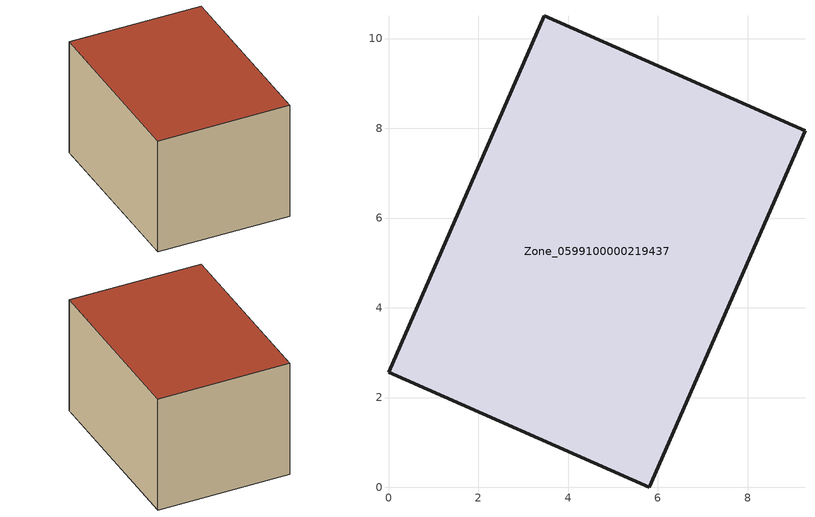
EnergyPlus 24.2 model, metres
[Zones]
Zone_0599100000219437
 floor ground (C_G): 0,2.56 3.47,10.51 9.28,7.95 5.81,0 z0
 wall outside (C_F): 3.47,10.51 0,2.56 5.81,0 9.28,7.95 3.47,10.51 z0:5.76
 roof outside (C_R): 5.81,0 9.28,7.95 3.47,10.51 0,2.56 z5.76
[BUILDING]
Pand.0599100000219437: North Axis=0; Terrain=City; Loads Convergence Tolerance Value=0.04; Temperature Convergence Tolerance Value=0.4; Solar Distribution=FullExterior; Maximum Number of Warmup Days=25; Minimum Number of Warmup Days=1
[Site:Location]
Rotterdam.The.Hague.AP_ZH_NLD Design_Conditions: Latitude=51.96; Longitude=4.45; Time Zone=1; Elevation=-4.5
[SITE:GROUNDTEMPERATURE:BUILDINGSURFACE]
18, 18, 18, 18, 18, 18, 18, 18, 18, 18, 18, 18
[MATERIAL] Thermal Absorptance=0.9; Solar Absorptance=0.7; Visible Absorptance=0.7
Name | Roughness | Thickness | Conductivity | Density | Specific Heat
G.TI.1946-1964 | MediumSmooth | 0.15 | 1 | 540 | 1210
F.TI.1946-1964 | Rough | 0.3 | 0.857143 | 1920 | 840
R.TI.1946-1964 | MediumRough | 0.2 | 0.277778 | 1500 | 1000
[CONSTRUCTION]
C_G: G.TI.1946-1964
C_F: F.TI.1946-1964
C_R: R.TI.1946-1964
[ZONE]
Zone_0599100000219437: Type=1; Multiplier=1; Ceiling Height=Autocalculate; Volume=Autocalculate; Floor Area=autocalculate; Part of Total Floor Area=Yes
[ZONEINFILTRATION:DESIGNFLOWRATE]
Infil_Zone_0599100000219437: Zone or ZoneList or Space or SpaceList=Zone_0599100000219437; Schedule=AlwaysOn; Design Flow Rate Calculation Method=Flow/Area; Flow Rate per Floor Area=0.003; Constant Term Coefficient=1; Temperature Term Coefficient=0; Velocity Term Coefficient=0; Velocity Squared Term Coefficient=0
[HVACTEMPLATE:ZONE:IDEALLOADSAIRSYSTEM]
Zone_0599100000219437: Maximum Heating Supply Air Temperature=50; Minimum Cooling Supply Air Temperature=13; Maximum Heating Supply Air Humidity Ratio=0.0156; Minimum Cooling Supply Air Humidity Ratio=0.0077; Heating Limit=NoLimit; Cooling Limit=NoLimit; Dehumidification Control Type=ConstantSensibleHeatRatio; Cooling Sensible Heat Ratio=0.7; Dehumidification Setpoint=60; Humidification Control Type=None; Humidification Setpoint=30; Outdoor Air Method=None; Outdoor Air Flow Rate per Person=0.00944; Outdoor Air Flow Rate per Zone Floor Area=0; Outdoor Air Flow Rate per Zone=0; Demand Controlled Ventilation Type=None; Outdoor Air Economizer Type=NoEconomizer; Heat Recovery Type=None; Sensible Heat Recovery Effectiveness=0.7; Latent Heat Recovery Effectiveness=0.65
[ZONECONTROL:THERMOSTAT]
ThermostatControl_Zone_0599100000219437: Zone or ZoneList=Zone_0599100000219437; Control Type Schedule=DualSetpointControlType; Control 1=Thermostat_Zone_0599100000219437; Temperature Difference Between Cutout And Setpoint=0
[THERMOSTATSETPOINT:DUALSETPOINT]
Thermostat_Zone_0599100000219437: Heating Setpoint Temperature Schedule=HeatingSetpoint_Zone_0599100000219437; Cooling Setpoint Temperature Schedule=CoolingSetpoint_Zone_0599100000219437
[SCHEDULE:COMPACT]
HeatingSetpoint_Zone_0599100000219437: Through: 12/31, For: AllDays, Until: 24:00, 21
CoolingSetpoint_Zone_0599100000219437: Through: 12/31, For: AllDays, Until: 24:00, 24
DualSetpointControlType: Through: 12/31, For: AllDays, Until: 24:00, 4
AlwaysOn: Through: 12/31, For: AllDays, Until: 24:00, 1
